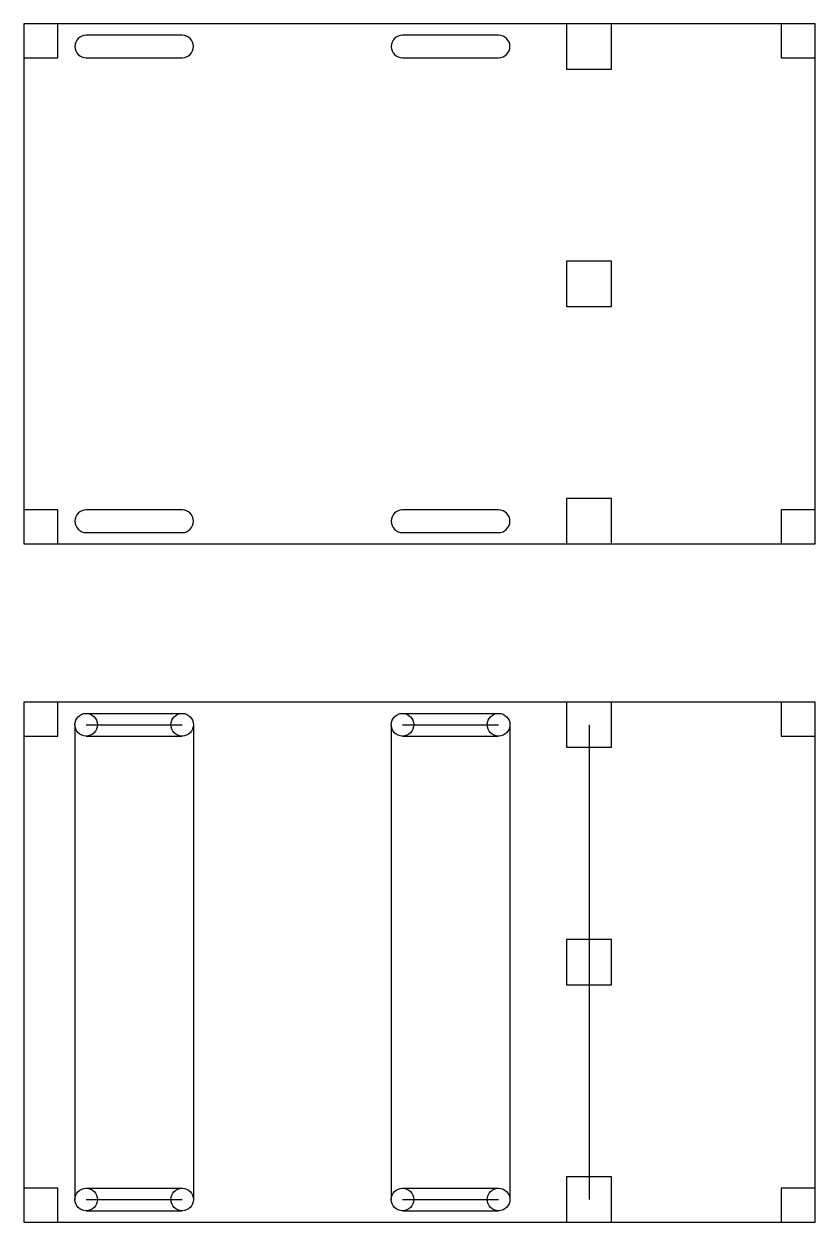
# Model space of a CAD drawing. Header units: inches. Extents: x 5.3 to 22.8, y 3.2 to 29.7.
import ezdxf

# ---------------------------------------------------------------- set-up
doc = ezdxf.new("R2010")
doc.units = ezdxf.units.IN
doc.header["$MEASUREMENT"] = 0

msp = doc.modelspace()

# ---------------------------------------------------------------- linework, layer by layer
for p, q in [((5.347, 29.231), (5.347, 18.731)), ((6.722, 14.481), (8.847, 14.481)), ((13.722, 14.481), (15.847, 14.481)), ((5.347, 14.231), (5.347, 3.731)), ((6.472, 14.231), (6.472, 3.731)), ((6.722, 14.231), (8.847, 14.231)), ((9.097, 14.231), (9.097, 3.731)), ((13.472, 14.231), (13.472, 3.731)), ((13.722, 14.231), (15.847, 14.231)), ((16.097, 14.231), (16.097, 3.731)), ((17.847, 14.231), (17.847, 3.731)), ((6.722, 13.981), (8.847, 13.981)), ((13.722, 13.981), (15.847, 13.981)), ((6.722, 3.981), (8.847, 3.981)), ((13.722, 3.981), (15.847, 3.981)), ((6.722, 3.731), (8.847, 3.731)), ((13.722, 3.731), (15.847, 3.731)), ((6.722, 3.481), (8.847, 3.481)), ((13.722, 3.481), (15.847, 3.481))]:
    msp.add_line(p, q)
for points in [[(5.347, 18.231), (22.847, 18.231), (22.847, 29.731), (5.347, 29.731)], [(5.347, 28.981), (6.097, 28.981), (6.097, 29.731), (5.347, 29.731)], [(17.347, 28.731), (18.347, 28.731), (18.347, 29.731), (17.347, 29.731)], [(22.097, 28.981), (22.847, 28.981), (22.847, 29.731), (22.097, 29.731)], [(17.347, 23.481), (18.347, 23.481), (18.347, 24.481), (17.347, 24.481)], [(17.347, 18.231), (18.347, 18.231), (18.347, 19.231), (17.347, 19.231)], [(5.347, 18.231), (6.097, 18.231), (6.097, 18.981), (5.347, 18.981)], [(22.097, 18.231), (22.847, 18.231), (22.847, 18.981), (22.097, 18.981)], [(5.347, 3.231), (22.847, 3.231), (22.847, 14.731), (5.347, 14.731)], [(5.347, 13.981), (6.097, 13.981), (6.097, 14.731), (5.347, 14.731)], [(17.347, 13.731), (18.347, 13.731), (18.347, 14.731), (17.347, 14.731)], [(22.097, 13.981), (22.847, 13.981), (22.847, 14.731), (22.097, 14.731)], [(17.347, 8.481), (18.347, 8.481), (18.347, 9.481), (17.347, 9.481)], [(5.347, 3.231), (6.097, 3.231), (6.097, 3.981), (5.347, 3.981)], [(17.347, 3.231), (18.347, 3.231), (18.347, 4.231), (17.347, 4.231)], [(22.097, 3.231), (22.847, 3.231), (22.847, 3.981), (22.097, 3.981)]]:
    msp.add_lwpolyline(points, close=True)
for points in [[(8.847, 29.481), (6.722, 29.481, 1), (6.722, 28.981), (8.847, 28.981, 1)], [(15.847, 29.481), (13.722, 29.481, 1), (13.722, 28.981), (15.847, 28.981, 1)], [(8.847, 18.981), (6.722, 18.981, 1), (6.722, 18.481), (8.847, 18.481, 1)], [(15.847, 18.981), (13.722, 18.981, 1), (13.722, 18.481), (15.847, 18.481, 1)]]:
    msp.add_lwpolyline(points, format="xyb", close=True)
for centre in [(6.722, 14.231), (8.847, 14.231), (13.722, 14.231), (15.847, 14.231), (6.722, 3.731), (8.847, 3.731), (13.722, 3.731), (15.847, 3.731)]:
    msp.add_circle(centre, 0.25)

doc.saveas('drawing.dxf')
